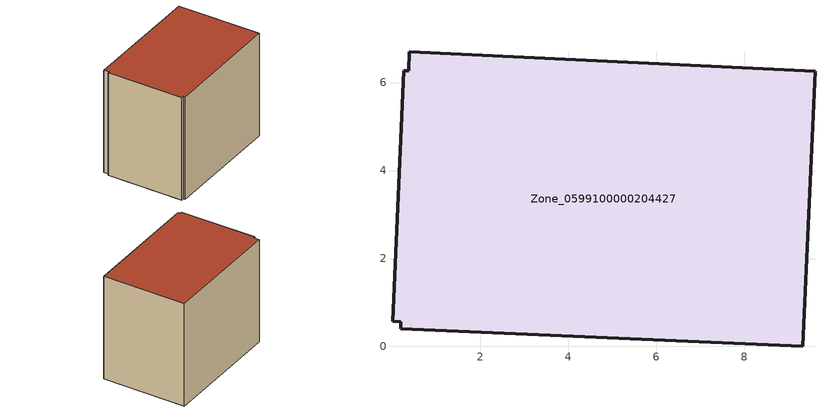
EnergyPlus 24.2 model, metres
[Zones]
Zone_0599100000204427
 floor ground (C_G): 0.26,6.27 0.38,6.27 0.39,6.71 9.61,6.26 9.33,0 0.19,0.4 0.2,0.56 0.01,0.57 z1.26
 wall outside (C_F): 0.26,6.27 0.01,0.57 0.2,0.56 0.19,0.4 9.33,0 9.61,6.26 0.39,6.71 0.38,6.27 0.26,6.27 z1.26:9.27
 roof outside (C_R): 0.38,6.27 0.26,6.27 0.01,0.57 0.2,0.56 0.19,0.4 9.33,0 9.61,6.26 0.39,6.71 z9.27
[BUILDING]
Pand.0599100000204427: North Axis=0; Terrain=City; Loads Convergence Tolerance Value=0.04; Temperature Convergence Tolerance Value=0.4; Solar Distribution=FullExterior; Maximum Number of Warmup Days=25; Minimum Number of Warmup Days=1
[Site:Location]
Rotterdam.The.Hague.AP_ZH_NLD Design_Conditions: Latitude=51.96; Longitude=4.45; Time Zone=1; Elevation=-4.5
[SITE:GROUNDTEMPERATURE:BUILDINGSURFACE]
18, 18, 18, 18, 18, 18, 18, 18, 18, 18, 18, 18
[MATERIAL] Thermal Absorptance=0.9; Solar Absorptance=0.7; Visible Absorptance=0.7
Name | Roughness | Thickness | Conductivity | Density | Specific Heat
G.TC.1965-1974 | MediumSmooth | 0.15 | 0.882353 | 540 | 1210
F.TC.1965-1974 | Rough | 0.3 | 0.697674 | 1920 | 840
R.TC.1965-1974 | MediumRough | 0.2 | 0.232558 | 1500 | 1000
[CONSTRUCTION]
C_G: G.TC.1965-1974
C_F: F.TC.1965-1974
C_R: R.TC.1965-1974
[ZONE]
Zone_0599100000204427: Type=1; Multiplier=1; Ceiling Height=Autocalculate; Volume=Autocalculate; Floor Area=autocalculate; Part of Total Floor Area=Yes
[ZONEINFILTRATION:DESIGNFLOWRATE]
Infil_Zone_0599100000204427: Zone or ZoneList or Space or SpaceList=Zone_0599100000204427; Schedule=AlwaysOn; Design Flow Rate Calculation Method=Flow/Area; Flow Rate per Floor Area=0.003; Constant Term Coefficient=1; Temperature Term Coefficient=0; Velocity Term Coefficient=0; Velocity Squared Term Coefficient=0
[HVACTEMPLATE:ZONE:IDEALLOADSAIRSYSTEM]
Zone_0599100000204427: Maximum Heating Supply Air Temperature=50; Minimum Cooling Supply Air Temperature=13; Maximum Heating Supply Air Humidity Ratio=0.0156; Minimum Cooling Supply Air Humidity Ratio=0.0077; Heating Limit=NoLimit; Cooling Limit=NoLimit; Dehumidification Control Type=ConstantSensibleHeatRatio; Cooling Sensible Heat Ratio=0.7; Dehumidification Setpoint=60; Humidification Control Type=None; Humidification Setpoint=30; Outdoor Air Method=None; Outdoor Air Flow Rate per Person=0.00944; Outdoor Air Flow Rate per Zone Floor Area=0; Outdoor Air Flow Rate per Zone=0; Demand Controlled Ventilation Type=None; Outdoor Air Economizer Type=NoEconomizer; Heat Recovery Type=None; Sensible Heat Recovery Effectiveness=0.7; Latent Heat Recovery Effectiveness=0.65
[ZONECONTROL:THERMOSTAT]
ThermostatControl_Zone_0599100000204427: Zone or ZoneList=Zone_0599100000204427; Control Type Schedule=DualSetpointControlType; Control 1=Thermostat_Zone_0599100000204427; Temperature Difference Between Cutout And Setpoint=0
[THERMOSTATSETPOINT:DUALSETPOINT]
Thermostat_Zone_0599100000204427: Heating Setpoint Temperature Schedule=HeatingSetpoint_Zone_0599100000204427; Cooling Setpoint Temperature Schedule=CoolingSetpoint_Zone_0599100000204427
[SCHEDULE:COMPACT]
HeatingSetpoint_Zone_0599100000204427: Through: 12/31, For: AllDays, Until: 24:00, 21
CoolingSetpoint_Zone_0599100000204427: Through: 12/31, For: AllDays, Until: 24:00, 24
DualSetpointControlType: Through: 12/31, For: AllDays, Until: 24:00, 4
AlwaysOn: Through: 12/31, For: AllDays, Until: 24:00, 1
